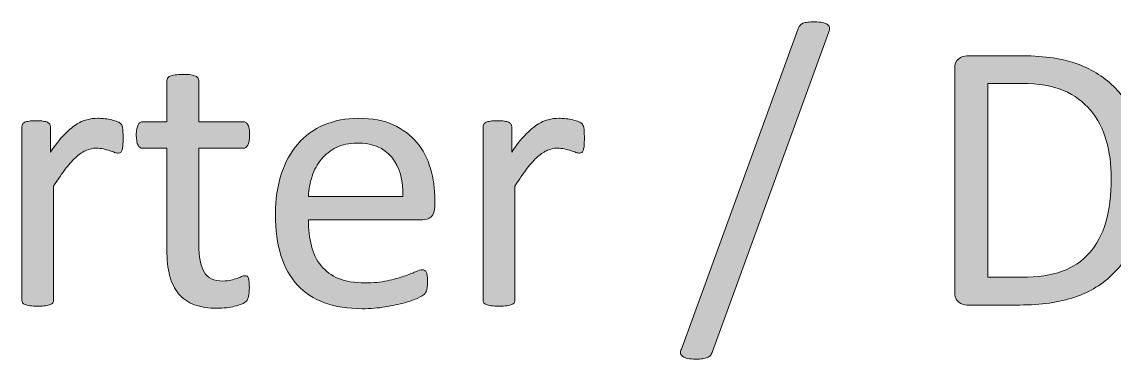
# Model space of a CAD drawing. Header units: inches. Extents: x 247 to 2765, y -1897 to -1110.
# Drawn here: x 2705.25 to 2716.19, y -1325.1 to -1321.72 of the extents above; entities that cross this region are included whole.
import ezdxf

# ---------------------------------------------------------------- set-up
doc = ezdxf.new("R2010")
doc.units = ezdxf.units.IN
doc.header["$MEASUREMENT"] = 0
doc.layers.add('Layer 1', color=7, linetype='Continuous')

# ---------------------------------------------------------------- blocks, each defined once
blk = doc.blocks.new('block 322')
at = {"layer": 'Layer 1', "true_color": 0x010101}
h = blk.add_hatch(color=18, dxfattribs=at)
h.dxf.hatch_style = 2
edge = h.paths.add_edge_path()
edge.add_spline(control_points=[(2712.168, -1325.018), (2712.163, -1325.035), (2712.156, -1325.048), (2712.148, -1325.058), (2712.139, -1325.068), (2712.128, -1325.075), (2712.116, -1325.08), (2712.103, -1325.085), (2712.087, -1325.088), (2712.068, -1325.091), (2712.05, -1325.095), (2712.027, -1325.096), (2712, -1325.096), (2711.968, -1325.096), (2711.942, -1325.093), (2711.92, -1325.088), (2711.898, -1325.084), (2711.883, -1325.077), (2711.871, -1325.069), (2711.859, -1325.061), (2711.851, -1325.051), (2711.849, -1325.039), (2711.846, -1325.026), (2711.849, -1325.012), (2711.857, -1324.995), (2711.857, -1324.995), (2713.022, -1321.798), (2713.022, -1321.798), (2713.028, -1321.781), (2713.034, -1321.768), (2713.043, -1321.759), (2713.051, -1321.749), (2713.062, -1321.741), (2713.074, -1321.735), (2713.086, -1321.73), (2713.101, -1321.726), (2713.121, -1321.724), (2713.141, -1321.722), (2713.164, -1321.721), (2713.19, -1321.721), (2713.223, -1321.721), (2713.249, -1321.723), (2713.27, -1321.728), (2713.29, -1321.733), (2713.306, -1321.738), (2713.318, -1321.746), (2713.329, -1321.754), (2713.337, -1321.764), (2713.34, -1321.777), (2713.342, -1321.79), (2713.34, -1321.805), (2713.333, -1321.821), (2713.333, -1321.821), (2712.168, -1325.018), (2712.168, -1325.018)], knot_values=[0, 0, 0, 0, 1, 1, 1, 2, 2, 2, 3, 3, 3, 4, 4, 4, 5, 5, 5, 6, 6, 6, 7, 7, 7, 8, 8, 8, 9, 9, 9, 10, 10, 10, 11, 11, 11, 12, 12, 12, 13, 13, 13, 14, 14, 14, 15, 15, 15, 16, 16, 16, 17, 17, 17, 18, 18, 18, 18], degree=3, periodic=1)
h = blk.add_hatch(color=18, dxfattribs=at)
h.dxf.hatch_style = 2
edge = h.paths.add_edge_path()
edge.add_spline(control_points=[(2716.509, -1323.271), (2716.509, -1323.486), (2716.482, -1323.675), (2716.427, -1323.837), (2716.372, -1323.998), (2716.291, -1324.131), (2716.185, -1324.237), (2716.079, -1324.343), (2715.949, -1324.423), (2715.795, -1324.475), (2715.641, -1324.528), (2715.458, -1324.554), (2715.244, -1324.554), (2715.244, -1324.554), (2714.716, -1324.554), (2714.716, -1324.554), (2714.686, -1324.554), (2714.658, -1324.544), (2714.633, -1324.525), (2714.606, -1324.504), (2714.593, -1324.47), (2714.593, -1324.42), (2714.593, -1324.42), (2714.593, -1322.195), (2714.593, -1322.195), (2714.593, -1322.145), (2714.606, -1322.111), (2714.633, -1322.091), (2714.658, -1322.071), (2714.686, -1322.061), (2714.716, -1322.061), (2714.716, -1322.061), (2715.281, -1322.061), (2715.281, -1322.061), (2715.496, -1322.061), (2715.679, -1322.089), (2715.828, -1322.145), (2715.977, -1322.2), (2716.102, -1322.281), (2716.203, -1322.385), (2716.304, -1322.49), (2716.381, -1322.617), (2716.432, -1322.766), (2716.484, -1322.915), (2716.509, -1323.083), (2716.509, -1323.271)], knot_values=[0, 0, 0, 0, 1, 1, 1, 2, 2, 2, 3, 3, 3, 4, 4, 4, 5, 5, 5, 6, 6, 6, 7, 7, 7, 8, 8, 8, 9, 9, 9, 10, 10, 10, 11, 11, 11, 12, 12, 12, 13, 13, 13, 14, 14, 14, 15, 15, 15, 15], degree=3, periodic=1)
edge = h.paths.add_edge_path()
edge.add_spline(control_points=[(2716.161, -1323.284), (2716.161, -1323.149), (2716.144, -1323.024), (2716.111, -1322.908), (2716.077, -1322.791), (2716.025, -1322.691), (2715.954, -1322.606), (2715.883, -1322.522), (2715.793, -1322.455), (2715.683, -1322.407), (2715.574, -1322.36), (2715.433, -1322.336), (2715.261, -1322.336), (2715.261, -1322.336), (2714.924, -1322.336), (2714.924, -1322.336), (2714.924, -1322.336), (2714.924, -1324.276), (2714.924, -1324.276), (2714.924, -1324.276), (2715.265, -1324.276), (2715.265, -1324.276), (2715.424, -1324.276), (2715.559, -1324.257), (2715.668, -1324.217), (2715.778, -1324.177), (2715.869, -1324.116), (2715.942, -1324.033), (2716.015, -1323.952), (2716.069, -1323.849), (2716.107, -1323.724), (2716.143, -1323.601), (2716.161, -1323.454), (2716.161, -1323.284)], knot_values=[0, 0, 0, 0, 1, 1, 1, 2, 2, 2, 3, 3, 3, 4, 4, 4, 5, 5, 5, 6, 6, 6, 7, 7, 7, 8, 8, 8, 9, 9, 9, 10, 10, 10, 11, 11, 11, 11], degree=3, periodic=1)
h = blk.add_hatch(color=18, dxfattribs=at)
h.dxf.hatch_style = 2
edge = h.paths.add_edge_path()
edge.add_spline(control_points=[(2707.53, -1324.379), (2707.53, -1324.415), (2707.527, -1324.445), (2707.523, -1324.467), (2707.517, -1324.489), (2707.51, -1324.505), (2707.5, -1324.515), (2707.49, -1324.526), (2707.474, -1324.536), (2707.453, -1324.544), (2707.433, -1324.553), (2707.409, -1324.56), (2707.383, -1324.567), (2707.357, -1324.572), (2707.329, -1324.577), (2707.3, -1324.581), (2707.27, -1324.585), (2707.241, -1324.587), (2707.211, -1324.587), (2707.121, -1324.587), (2707.043, -1324.574), (2706.98, -1324.551), (2706.916, -1324.527), (2706.863, -1324.491), (2706.822, -1324.442), (2706.782, -1324.394), (2706.751, -1324.333), (2706.732, -1324.26), (2706.714, -1324.186), (2706.704, -1324.099), (2706.704, -1323.998), (2706.704, -1323.998), (2706.704, -1322.985), (2706.704, -1322.985), (2706.704, -1322.985), (2706.462, -1322.985), (2706.462, -1322.985), (2706.442, -1322.985), (2706.426, -1322.975), (2706.416, -1322.954), (2706.404, -1322.934), (2706.398, -1322.9), (2706.398, -1322.854), (2706.398, -1322.83), (2706.4, -1322.809), (2706.403, -1322.792), (2706.406, -1322.776), (2706.411, -1322.762), (2706.416, -1322.751), (2706.421, -1322.74), (2706.427, -1322.732), (2706.436, -1322.729), (2706.444, -1322.723), (2706.454, -1322.721), (2706.464, -1322.721), (2706.464, -1322.721), (2706.705, -1322.721), (2706.705, -1322.721), (2706.705, -1322.721), (2706.705, -1322.309), (2706.705, -1322.309), (2706.705, -1322.3), (2706.707, -1322.292), (2706.712, -1322.284), (2706.717, -1322.277), (2706.725, -1322.269), (2706.737, -1322.264), (2706.749, -1322.258), (2706.766, -1322.254), (2706.786, -1322.251), (2706.807, -1322.249), (2706.833, -1322.247), (2706.864, -1322.247), (2706.896, -1322.247), (2706.922, -1322.248), (2706.943, -1322.251), (2706.964, -1322.254), (2706.98, -1322.258), (2706.991, -1322.264), (2707.003, -1322.269), (2707.011, -1322.276), (2707.016, -1322.284), (2707.021, -1322.292), (2707.023, -1322.3), (2707.023, -1322.309), (2707.023, -1322.309), (2707.023, -1322.721), (2707.023, -1322.721), (2707.023, -1322.721), (2707.469, -1322.721), (2707.469, -1322.721), (2707.479, -1322.721), (2707.488, -1322.723), (2707.495, -1322.729), (2707.503, -1322.733), (2707.51, -1322.74), (2707.516, -1322.751), (2707.522, -1322.762), (2707.526, -1322.776), (2707.528, -1322.792), (2707.531, -1322.809), (2707.533, -1322.829), (2707.533, -1322.854), (2707.533, -1322.9), (2707.526, -1322.934), (2707.515, -1322.954), (2707.504, -1322.975), (2707.488, -1322.985), (2707.469, -1322.985), (2707.469, -1322.985), (2707.023, -1322.985), (2707.023, -1322.985), (2707.023, -1322.985), (2707.023, -1323.952), (2707.023, -1323.952), (2707.023, -1324.071), (2707.041, -1324.162), (2707.076, -1324.223), (2707.112, -1324.284), (2707.175, -1324.314), (2707.266, -1324.314), (2707.295, -1324.314), (2707.321, -1324.312), (2707.345, -1324.306), (2707.368, -1324.3), (2707.389, -1324.294), (2707.407, -1324.288), (2707.425, -1324.281), (2707.44, -1324.276), (2707.453, -1324.269), (2707.466, -1324.263), (2707.477, -1324.261), (2707.488, -1324.261), (2707.495, -1324.261), (2707.501, -1324.263), (2707.507, -1324.266), (2707.513, -1324.269), (2707.517, -1324.275), (2707.52, -1324.284), (2707.523, -1324.294), (2707.526, -1324.306), (2707.528, -1324.321), (2707.529, -1324.336), (2707.53, -1324.355), (2707.53, -1324.379)], knot_values=[0, 0, 0, 0, 1, 1, 1, 2, 2, 2, 3, 3, 3, 4, 4, 4, 5, 5, 5, 6, 6, 6, 7, 7, 7, 8, 8, 8, 9, 9, 9, 10, 10, 10, 11, 11, 11, 12, 12, 12, 13, 13, 13, 14, 14, 14, 15, 15, 15, 16, 16, 16, 17, 17, 17, 18, 18, 18, 19, 19, 19, 20, 20, 20, 21, 21, 21, 22, 22, 22, 23, 23, 23, 24, 24, 24, 25, 25, 25, 26, 26, 26, 27, 27, 27, 28, 28, 28, 29, 29, 29, 30, 30, 30, 31, 31, 31, 32, 32, 32, 33, 33, 33, 34, 34, 34, 35, 35, 35, 36, 36, 36, 37, 37, 37, 38, 38, 38, 39, 39, 39, 40, 40, 40, 41, 41, 41, 42, 42, 42, 43, 43, 43, 44, 44, 44, 45, 45, 45, 46, 46, 46, 47, 47, 47, 48, 48, 48, 48], degree=3, periodic=1)
h = blk.add_hatch(color=18, dxfattribs=at)
h.dxf.hatch_style = 2
edge = h.paths.add_edge_path()
edge.add_spline(control_points=[(2706.266, -1322.885), (2706.266, -1322.913), (2706.265, -1322.937), (2706.264, -1322.956), (2706.263, -1322.976), (2706.26, -1322.991), (2706.257, -1323.001), (2706.252, -1323.012), (2706.248, -1323.021), (2706.242, -1323.027), (2706.236, -1323.032), (2706.228, -1323.034), (2706.218, -1323.034), (2706.208, -1323.034), (2706.196, -1323.032), (2706.181, -1323.027), (2706.166, -1323.02), (2706.149, -1323.015), (2706.13, -1323.009), (2706.111, -1323.003), (2706.091, -1322.998), (2706.068, -1322.993), (2706.044, -1322.988), (2706.019, -1322.985), (2705.993, -1322.985), (2705.96, -1322.985), (2705.929, -1322.992), (2705.898, -1323.005), (2705.867, -1323.018), (2705.834, -1323.039), (2705.801, -1323.069), (2705.767, -1323.098), (2705.731, -1323.137), (2705.694, -1323.186), (2705.656, -1323.235), (2705.615, -1323.295), (2705.57, -1323.365), (2705.57, -1323.365), (2705.57, -1324.505), (2705.57, -1324.505), (2705.57, -1324.516), (2705.567, -1324.525), (2705.563, -1324.531), (2705.558, -1324.539), (2705.549, -1324.545), (2705.538, -1324.55), (2705.526, -1324.555), (2705.51, -1324.559), (2705.49, -1324.561), (2705.469, -1324.564), (2705.443, -1324.566), (2705.41, -1324.566), (2705.379, -1324.566), (2705.354, -1324.564), (2705.333, -1324.561), (2705.312, -1324.559), (2705.296, -1324.555), (2705.284, -1324.55), (2705.272, -1324.544), (2705.262, -1324.539), (2705.258, -1324.531), (2705.254, -1324.524), (2705.252, -1324.516), (2705.252, -1324.505), (2705.252, -1324.505), (2705.252, -1322.771), (2705.252, -1322.771), (2705.252, -1322.761), (2705.254, -1322.752), (2705.258, -1322.745), (2705.262, -1322.738), (2705.269, -1322.732), (2705.28, -1322.725), (2705.292, -1322.72), (2705.306, -1322.717), (2705.324, -1322.714), (2705.343, -1322.712), (2705.366, -1322.711), (2705.396, -1322.711), (2705.424, -1322.711), (2705.447, -1322.712), (2705.466, -1322.714), (2705.484, -1322.717), (2705.499, -1322.72), (2705.509, -1322.725), (2705.52, -1322.732), (2705.527, -1322.738), (2705.532, -1322.745), (2705.536, -1322.752), (2705.538, -1322.761), (2705.538, -1322.771), (2705.538, -1322.771), (2705.538, -1323.024), (2705.538, -1323.024), (2705.586, -1322.955), (2705.631, -1322.898), (2705.672, -1322.854), (2705.714, -1322.811), (2705.754, -1322.776), (2705.791, -1322.751), (2705.828, -1322.726), (2705.865, -1322.709), (2705.902, -1322.7), (2705.938, -1322.69), (2705.975, -1322.686), (2706.012, -1322.686), (2706.029, -1322.686), (2706.048, -1322.687), (2706.069, -1322.688), (2706.091, -1322.69), (2706.112, -1322.694), (2706.135, -1322.699), (2706.158, -1322.704), (2706.179, -1322.709), (2706.198, -1322.716), (2706.217, -1322.722), (2706.23, -1322.729), (2706.238, -1322.735), (2706.245, -1322.742), (2706.25, -1322.748), (2706.253, -1322.754), (2706.255, -1322.76), (2706.258, -1322.767), (2706.26, -1322.776), (2706.261, -1322.784), (2706.263, -1322.798), (2706.263, -1322.815), (2706.265, -1322.833), (2706.266, -1322.856), (2706.266, -1322.885)], knot_values=[0, 0, 0, 0, 1, 1, 1, 2, 2, 2, 3, 3, 3, 4, 4, 4, 5, 5, 5, 6, 6, 6, 7, 7, 7, 8, 8, 8, 9, 9, 9, 10, 10, 10, 11, 11, 11, 12, 12, 12, 13, 13, 13, 14, 14, 14, 15, 15, 15, 16, 16, 16, 17, 17, 17, 18, 18, 18, 19, 19, 19, 20, 20, 20, 21, 21, 21, 22, 22, 22, 23, 23, 23, 24, 24, 24, 25, 25, 25, 26, 26, 26, 27, 27, 27, 28, 28, 28, 29, 29, 29, 30, 30, 30, 31, 31, 31, 32, 32, 32, 33, 33, 33, 34, 34, 34, 35, 35, 35, 36, 36, 36, 37, 37, 37, 38, 38, 38, 39, 39, 39, 40, 40, 40, 41, 41, 41, 42, 42, 42, 43, 43, 43, 43], degree=3, periodic=1)
h = blk.add_hatch(color=18, dxfattribs=at)
h.dxf.hatch_style = 2
edge = h.paths.add_edge_path()
edge.add_spline(control_points=[(2709.388, -1323.563), (2709.388, -1323.614), (2709.375, -1323.649), (2709.35, -1323.671), (2709.325, -1323.692), (2709.297, -1323.702), (2709.264, -1323.702), (2709.264, -1323.702), (2708.122, -1323.702), (2708.122, -1323.702), (2708.122, -1323.798), (2708.132, -1323.885), (2708.151, -1323.963), (2708.171, -1324.04), (2708.203, -1324.106), (2708.248, -1324.161), (2708.293, -1324.217), (2708.352, -1324.259), (2708.424, -1324.289), (2708.496, -1324.318), (2708.585, -1324.333), (2708.689, -1324.333), (2708.772, -1324.333), (2708.846, -1324.325), (2708.91, -1324.312), (2708.975, -1324.298), (2709.031, -1324.283), (2709.078, -1324.267), (2709.125, -1324.25), (2709.163, -1324.235), (2709.194, -1324.222), (2709.225, -1324.208), (2709.247, -1324.202), (2709.262, -1324.202), (2709.271, -1324.202), (2709.28, -1324.204), (2709.286, -1324.208), (2709.294, -1324.213), (2709.299, -1324.22), (2709.303, -1324.229), (2709.307, -1324.238), (2709.31, -1324.25), (2709.311, -1324.266), (2709.313, -1324.282), (2709.315, -1324.302), (2709.315, -1324.325), (2709.315, -1324.342), (2709.314, -1324.356), (2709.312, -1324.368), (2709.311, -1324.381), (2709.309, -1324.392), (2709.307, -1324.401), (2709.305, -1324.411), (2709.302, -1324.42), (2709.298, -1324.427), (2709.293, -1324.435), (2709.288, -1324.442), (2709.28, -1324.45), (2709.273, -1324.457), (2709.252, -1324.468), (2709.218, -1324.485), (2709.183, -1324.5), (2709.138, -1324.516), (2709.083, -1324.532), (2709.027, -1324.547), (2708.964, -1324.561), (2708.891, -1324.573), (2708.818, -1324.585), (2708.741, -1324.591), (2708.659, -1324.591), (2708.517, -1324.591), (2708.391, -1324.571), (2708.284, -1324.532), (2708.176, -1324.492), (2708.086, -1324.434), (2708.012, -1324.355), (2707.939, -1324.276), (2707.884, -1324.178), (2707.847, -1324.06), (2707.81, -1323.942), (2707.791, -1323.804), (2707.791, -1323.647), (2707.791, -1323.499), (2707.811, -1323.365), (2707.849, -1323.246), (2707.887, -1323.127), (2707.943, -1323.026), (2708.016, -1322.943), (2708.088, -1322.86), (2708.176, -1322.796), (2708.278, -1322.752), (2708.382, -1322.708), (2708.496, -1322.686), (2708.624, -1322.686), (2708.76, -1322.686), (2708.876, -1322.708), (2708.971, -1322.751), (2709.067, -1322.795), (2709.146, -1322.854), (2709.207, -1322.928), (2709.269, -1323.001), (2709.315, -1323.088), (2709.344, -1323.188), (2709.373, -1323.287), (2709.387, -1323.393), (2709.387, -1323.506), (2709.387, -1323.506), (2709.388, -1323.563), (2709.388, -1323.563), (2709.388, -1323.563), (2709.388, -1323.563), (2709.388, -1323.563)], knot_values=[0, 0, 0, 0, 1, 1, 1, 2, 2, 2, 3, 3, 3, 4, 4, 4, 5, 5, 5, 6, 6, 6, 7, 7, 7, 8, 8, 8, 9, 9, 9, 10, 10, 10, 11, 11, 11, 12, 12, 12, 13, 13, 13, 14, 14, 14, 15, 15, 15, 16, 16, 16, 17, 17, 17, 18, 18, 18, 19, 19, 19, 20, 20, 20, 21, 21, 21, 22, 22, 22, 23, 23, 23, 24, 24, 24, 25, 25, 25, 26, 26, 26, 27, 27, 27, 28, 28, 28, 29, 29, 29, 30, 30, 30, 31, 31, 31, 32, 32, 32, 33, 33, 33, 34, 34, 34, 35, 35, 35, 36, 36, 36, 37, 37, 37, 37], degree=3, periodic=1)
edge = h.paths.add_edge_path()
edge.add_spline(control_points=[(2709.068, -1323.469), (2709.072, -1323.302), (2709.034, -1323.171), (2708.956, -1323.076), (2708.878, -1322.981), (2708.762, -1322.934), (2708.609, -1322.934), (2708.529, -1322.934), (2708.461, -1322.949), (2708.401, -1322.978), (2708.341, -1323.008), (2708.292, -1323.047), (2708.252, -1323.096), (2708.212, -1323.144), (2708.18, -1323.201), (2708.159, -1323.266), (2708.136, -1323.331), (2708.124, -1323.398), (2708.122, -1323.469), (2708.122, -1323.469), (2709.068, -1323.469), (2709.068, -1323.469), (2709.068, -1323.469), (2709.068, -1323.469), (2709.068, -1323.469)], knot_values=[0, 0, 0, 0, 1, 1, 1, 2, 2, 2, 3, 3, 3, 4, 4, 4, 5, 5, 5, 6, 6, 6, 7, 7, 7, 8, 8, 8, 8], degree=3, periodic=1)
h = blk.add_hatch(color=18, dxfattribs=at)
h.dxf.hatch_style = 2
edge = h.paths.add_edge_path()
edge.add_spline(control_points=[(2710.885, -1322.885), (2710.885, -1322.913), (2710.884, -1322.937), (2710.883, -1322.956), (2710.882, -1322.976), (2710.879, -1322.991), (2710.875, -1323.001), (2710.872, -1323.012), (2710.867, -1323.021), (2710.861, -1323.027), (2710.855, -1323.032), (2710.847, -1323.034), (2710.837, -1323.034), (2710.827, -1323.034), (2710.815, -1323.032), (2710.8, -1323.027), (2710.785, -1323.02), (2710.769, -1323.015), (2710.749, -1323.009), (2710.73, -1323.003), (2710.71, -1322.998), (2710.687, -1322.993), (2710.664, -1322.988), (2710.638, -1322.985), (2710.611, -1322.985), (2710.579, -1322.985), (2710.548, -1322.992), (2710.517, -1323.005), (2710.486, -1323.018), (2710.453, -1323.039), (2710.42, -1323.069), (2710.385, -1323.098), (2710.35, -1323.137), (2710.313, -1323.186), (2710.275, -1323.235), (2710.234, -1323.295), (2710.189, -1323.365), (2710.189, -1323.365), (2710.189, -1324.505), (2710.189, -1324.505), (2710.189, -1324.516), (2710.186, -1324.525), (2710.182, -1324.531), (2710.176, -1324.539), (2710.168, -1324.545), (2710.157, -1324.55), (2710.145, -1324.555), (2710.129, -1324.559), (2710.108, -1324.561), (2710.088, -1324.564), (2710.062, -1324.566), (2710.029, -1324.566), (2709.999, -1324.566), (2709.973, -1324.564), (2709.952, -1324.561), (2709.931, -1324.559), (2709.915, -1324.555), (2709.902, -1324.55), (2709.89, -1324.544), (2709.882, -1324.539), (2709.877, -1324.531), (2709.873, -1324.524), (2709.871, -1324.516), (2709.871, -1324.505), (2709.871, -1324.505), (2709.871, -1322.771), (2709.871, -1322.771), (2709.871, -1322.761), (2709.872, -1322.752), (2709.877, -1322.745), (2709.88, -1322.738), (2709.888, -1322.732), (2709.9, -1322.725), (2709.91, -1322.72), (2709.925, -1322.717), (2709.944, -1322.714), (2709.962, -1322.712), (2709.985, -1322.711), (2710.014, -1322.711), (2710.043, -1322.711), (2710.066, -1322.712), (2710.085, -1322.714), (2710.103, -1322.717), (2710.118, -1322.72), (2710.128, -1322.725), (2710.138, -1322.732), (2710.146, -1322.738), (2710.151, -1322.745), (2710.155, -1322.752), (2710.157, -1322.761), (2710.157, -1322.771), (2710.157, -1322.771), (2710.157, -1323.024), (2710.157, -1323.024), (2710.205, -1322.955), (2710.249, -1322.898), (2710.291, -1322.854), (2710.333, -1322.811), (2710.372, -1322.776), (2710.41, -1322.751), (2710.447, -1322.726), (2710.484, -1322.709), (2710.521, -1322.7), (2710.557, -1322.69), (2710.594, -1322.686), (2710.631, -1322.686), (2710.648, -1322.686), (2710.667, -1322.687), (2710.687, -1322.688), (2710.709, -1322.69), (2710.731, -1322.694), (2710.754, -1322.699), (2710.776, -1322.704), (2710.798, -1322.709), (2710.816, -1322.716), (2710.835, -1322.722), (2710.848, -1322.729), (2710.856, -1322.735), (2710.863, -1322.742), (2710.869, -1322.748), (2710.871, -1322.754), (2710.874, -1322.76), (2710.876, -1322.767), (2710.878, -1322.776), (2710.881, -1322.784), (2710.882, -1322.798), (2710.883, -1322.815), (2710.884, -1322.833), (2710.885, -1322.856), (2710.885, -1322.885)], knot_values=[0, 0, 0, 0, 1, 1, 1, 2, 2, 2, 3, 3, 3, 4, 4, 4, 5, 5, 5, 6, 6, 6, 7, 7, 7, 8, 8, 8, 9, 9, 9, 10, 10, 10, 11, 11, 11, 12, 12, 12, 13, 13, 13, 14, 14, 14, 15, 15, 15, 16, 16, 16, 17, 17, 17, 18, 18, 18, 19, 19, 19, 20, 20, 20, 21, 21, 21, 22, 22, 22, 23, 23, 23, 24, 24, 24, 25, 25, 25, 26, 26, 26, 27, 27, 27, 28, 28, 28, 29, 29, 29, 30, 30, 30, 31, 31, 31, 32, 32, 32, 33, 33, 33, 34, 34, 34, 35, 35, 35, 36, 36, 36, 37, 37, 37, 38, 38, 38, 39, 39, 39, 40, 40, 40, 41, 41, 41, 42, 42, 42, 43, 43, 43, 43], degree=3, periodic=1)
at = {"layer": 'Layer 1', "lineweight": 0}
for points, knots in [([(2712.168, -1325.018), (2712.163, -1325.035), (2712.156, -1325.048), (2712.148, -1325.058), (2712.139, -1325.068), (2712.128, -1325.075), (2712.116, -1325.08), (2712.103, -1325.085), (2712.087, -1325.088), (2712.068, -1325.091), (2712.05, -1325.095), (2712.027, -1325.096), (2712, -1325.096), (2711.968, -1325.096), (2711.942, -1325.093), (2711.92, -1325.088), (2711.898, -1325.084), (2711.883, -1325.077), (2711.871, -1325.069), (2711.859, -1325.061), (2711.851, -1325.051), (2711.849, -1325.039), (2711.846, -1325.026), (2711.849, -1325.012), (2711.857, -1324.995), (2711.857, -1324.995), (2713.022, -1321.798), (2713.022, -1321.798), (2713.028, -1321.781), (2713.034, -1321.768), (2713.043, -1321.759), (2713.051, -1321.749), (2713.062, -1321.741), (2713.074, -1321.735), (2713.086, -1321.73), (2713.101, -1321.726), (2713.121, -1321.724), (2713.141, -1321.722), (2713.164, -1321.721), (2713.19, -1321.721), (2713.223, -1321.721), (2713.249, -1321.723), (2713.27, -1321.728), (2713.29, -1321.733), (2713.306, -1321.738), (2713.318, -1321.746), (2713.329, -1321.754), (2713.337, -1321.764), (2713.34, -1321.777), (2713.342, -1321.79), (2713.34, -1321.805), (2713.333, -1321.821), (2713.333, -1321.821), (2712.168, -1325.018), (2712.168, -1325.018)], [0, 0, 0, 0, 1, 1, 1, 2, 2, 2, 3, 3, 3, 4, 4, 4, 5, 5, 5, 6, 6, 6, 7, 7, 7, 8, 8, 8, 9, 9, 9, 10, 10, 10, 11, 11, 11, 12, 12, 12, 13, 13, 13, 14, 14, 14, 15, 15, 15, 16, 16, 16, 17, 17, 17, 18, 18, 18, 18]), ([(2716.509, -1323.271), (2716.509, -1323.486), (2716.482, -1323.675), (2716.427, -1323.837), (2716.372, -1323.998), (2716.291, -1324.131), (2716.185, -1324.237), (2716.079, -1324.343), (2715.949, -1324.423), (2715.795, -1324.475), (2715.641, -1324.528), (2715.458, -1324.554), (2715.244, -1324.554), (2715.244, -1324.554), (2714.716, -1324.554), (2714.716, -1324.554), (2714.686, -1324.554), (2714.658, -1324.544), (2714.633, -1324.525), (2714.606, -1324.504), (2714.593, -1324.47), (2714.593, -1324.42), (2714.593, -1324.42), (2714.593, -1322.195), (2714.593, -1322.195), (2714.593, -1322.145), (2714.606, -1322.111), (2714.633, -1322.091), (2714.658, -1322.071), (2714.686, -1322.061), (2714.716, -1322.061), (2714.716, -1322.061), (2715.281, -1322.061), (2715.281, -1322.061), (2715.496, -1322.061), (2715.679, -1322.089), (2715.828, -1322.145), (2715.977, -1322.2), (2716.102, -1322.281), (2716.203, -1322.385), (2716.304, -1322.49), (2716.381, -1322.617), (2716.432, -1322.766), (2716.484, -1322.915), (2716.509, -1323.083), (2716.509, -1323.271)], [0, 0, 0, 0, 1, 1, 1, 2, 2, 2, 3, 3, 3, 4, 4, 4, 5, 5, 5, 6, 6, 6, 7, 7, 7, 8, 8, 8, 9, 9, 9, 10, 10, 10, 11, 11, 11, 12, 12, 12, 13, 13, 13, 14, 14, 14, 15, 15, 15, 15]), ([(2707.53, -1324.379), (2707.53, -1324.415), (2707.527, -1324.445), (2707.523, -1324.467), (2707.517, -1324.489), (2707.51, -1324.505), (2707.5, -1324.515), (2707.49, -1324.526), (2707.474, -1324.536), (2707.453, -1324.544), (2707.433, -1324.553), (2707.409, -1324.56), (2707.383, -1324.567), (2707.357, -1324.572), (2707.329, -1324.577), (2707.3, -1324.581), (2707.27, -1324.585), (2707.241, -1324.587), (2707.211, -1324.587), (2707.121, -1324.587), (2707.043, -1324.574), (2706.98, -1324.551), (2706.916, -1324.527), (2706.863, -1324.491), (2706.822, -1324.442), (2706.782, -1324.394), (2706.751, -1324.333), (2706.732, -1324.26), (2706.714, -1324.186), (2706.704, -1324.099), (2706.704, -1323.998), (2706.704, -1323.998), (2706.704, -1322.985), (2706.704, -1322.985), (2706.704, -1322.985), (2706.462, -1322.985), (2706.462, -1322.985), (2706.442, -1322.985), (2706.426, -1322.975), (2706.416, -1322.954), (2706.404, -1322.934), (2706.398, -1322.9), (2706.398, -1322.854), (2706.398, -1322.83), (2706.4, -1322.809), (2706.403, -1322.792), (2706.406, -1322.776), (2706.411, -1322.762), (2706.416, -1322.751), (2706.421, -1322.74), (2706.427, -1322.732), (2706.436, -1322.729), (2706.444, -1322.723), (2706.454, -1322.721), (2706.464, -1322.721), (2706.464, -1322.721), (2706.705, -1322.721), (2706.705, -1322.721), (2706.705, -1322.721), (2706.705, -1322.309), (2706.705, -1322.309), (2706.705, -1322.3), (2706.707, -1322.292), (2706.712, -1322.284), (2706.717, -1322.277), (2706.725, -1322.269), (2706.737, -1322.264), (2706.749, -1322.258), (2706.766, -1322.254), (2706.786, -1322.251), (2706.807, -1322.249), (2706.833, -1322.247), (2706.864, -1322.247), (2706.896, -1322.247), (2706.922, -1322.248), (2706.943, -1322.251), (2706.964, -1322.254), (2706.98, -1322.258), (2706.991, -1322.264), (2707.003, -1322.269), (2707.011, -1322.276), (2707.016, -1322.284), (2707.021, -1322.292), (2707.023, -1322.3), (2707.023, -1322.309), (2707.023, -1322.309), (2707.023, -1322.721), (2707.023, -1322.721), (2707.023, -1322.721), (2707.469, -1322.721), (2707.469, -1322.721), (2707.479, -1322.721), (2707.488, -1322.723), (2707.495, -1322.729), (2707.503, -1322.733), (2707.51, -1322.74), (2707.516, -1322.751), (2707.522, -1322.762), (2707.526, -1322.776), (2707.528, -1322.792), (2707.531, -1322.809), (2707.533, -1322.829), (2707.533, -1322.854), (2707.533, -1322.9), (2707.526, -1322.934), (2707.515, -1322.954), (2707.504, -1322.975), (2707.488, -1322.985), (2707.469, -1322.985), (2707.469, -1322.985), (2707.023, -1322.985), (2707.023, -1322.985), (2707.023, -1322.985), (2707.023, -1323.952), (2707.023, -1323.952), (2707.023, -1324.071), (2707.041, -1324.162), (2707.076, -1324.223), (2707.112, -1324.284), (2707.175, -1324.314), (2707.266, -1324.314), (2707.295, -1324.314), (2707.321, -1324.312), (2707.345, -1324.306), (2707.368, -1324.3), (2707.389, -1324.294), (2707.407, -1324.288), (2707.425, -1324.281), (2707.44, -1324.276), (2707.453, -1324.269), (2707.466, -1324.263), (2707.477, -1324.261), (2707.488, -1324.261), (2707.495, -1324.261), (2707.501, -1324.263), (2707.507, -1324.266), (2707.513, -1324.269), (2707.517, -1324.275), (2707.52, -1324.284), (2707.523, -1324.294), (2707.526, -1324.306), (2707.528, -1324.321), (2707.529, -1324.336), (2707.53, -1324.355), (2707.53, -1324.379)], [0, 0, 0, 0, 1, 1, 1, 2, 2, 2, 3, 3, 3, 4, 4, 4, 5, 5, 5, 6, 6, 6, 7, 7, 7, 8, 8, 8, 9, 9, 9, 10, 10, 10, 11, 11, 11, 12, 12, 12, 13, 13, 13, 14, 14, 14, 15, 15, 15, 16, 16, 16, 17, 17, 17, 18, 18, 18, 19, 19, 19, 20, 20, 20, 21, 21, 21, 22, 22, 22, 23, 23, 23, 24, 24, 24, 25, 25, 25, 26, 26, 26, 27, 27, 27, 28, 28, 28, 29, 29, 29, 30, 30, 30, 31, 31, 31, 32, 32, 32, 33, 33, 33, 34, 34, 34, 35, 35, 35, 36, 36, 36, 37, 37, 37, 38, 38, 38, 39, 39, 39, 40, 40, 40, 41, 41, 41, 42, 42, 42, 43, 43, 43, 44, 44, 44, 45, 45, 45, 46, 46, 46, 47, 47, 47, 48, 48, 48, 48]), ([(2716.161, -1323.284), (2716.161, -1323.149), (2716.144, -1323.024), (2716.111, -1322.908), (2716.077, -1322.791), (2716.025, -1322.691), (2715.954, -1322.606), (2715.883, -1322.522), (2715.793, -1322.455), (2715.683, -1322.407), (2715.574, -1322.36), (2715.433, -1322.336), (2715.261, -1322.336), (2715.261, -1322.336), (2714.924, -1322.336), (2714.924, -1322.336), (2714.924, -1322.336), (2714.924, -1324.276), (2714.924, -1324.276), (2714.924, -1324.276), (2715.265, -1324.276), (2715.265, -1324.276), (2715.424, -1324.276), (2715.559, -1324.257), (2715.668, -1324.217), (2715.778, -1324.177), (2715.869, -1324.116), (2715.942, -1324.033), (2716.015, -1323.952), (2716.069, -1323.849), (2716.107, -1323.724), (2716.143, -1323.601), (2716.161, -1323.454), (2716.161, -1323.284)], [0, 0, 0, 0, 1, 1, 1, 2, 2, 2, 3, 3, 3, 4, 4, 4, 5, 5, 5, 6, 6, 6, 7, 7, 7, 8, 8, 8, 9, 9, 9, 10, 10, 10, 11, 11, 11, 11]), ([(2706.266, -1322.885), (2706.266, -1322.913), (2706.265, -1322.937), (2706.264, -1322.956), (2706.263, -1322.976), (2706.26, -1322.991), (2706.257, -1323.001), (2706.252, -1323.012), (2706.248, -1323.021), (2706.242, -1323.027), (2706.236, -1323.032), (2706.228, -1323.034), (2706.218, -1323.034), (2706.208, -1323.034), (2706.196, -1323.032), (2706.181, -1323.027), (2706.166, -1323.02), (2706.149, -1323.015), (2706.13, -1323.009), (2706.111, -1323.003), (2706.091, -1322.998), (2706.068, -1322.993), (2706.044, -1322.988), (2706.019, -1322.985), (2705.993, -1322.985), (2705.96, -1322.985), (2705.929, -1322.992), (2705.898, -1323.005), (2705.867, -1323.018), (2705.834, -1323.039), (2705.801, -1323.069), (2705.767, -1323.098), (2705.731, -1323.137), (2705.694, -1323.186), (2705.656, -1323.235), (2705.615, -1323.295), (2705.57, -1323.365), (2705.57, -1323.365), (2705.57, -1324.505), (2705.57, -1324.505), (2705.57, -1324.516), (2705.567, -1324.525), (2705.563, -1324.531), (2705.558, -1324.539), (2705.549, -1324.545), (2705.538, -1324.55), (2705.526, -1324.555), (2705.51, -1324.559), (2705.49, -1324.561), (2705.469, -1324.564), (2705.443, -1324.566), (2705.41, -1324.566), (2705.379, -1324.566), (2705.354, -1324.564), (2705.333, -1324.561), (2705.312, -1324.559), (2705.296, -1324.555), (2705.284, -1324.55), (2705.272, -1324.544), (2705.262, -1324.539), (2705.258, -1324.531), (2705.254, -1324.524), (2705.252, -1324.516), (2705.252, -1324.505), (2705.252, -1324.505), (2705.252, -1322.771), (2705.252, -1322.771), (2705.252, -1322.761), (2705.254, -1322.752), (2705.258, -1322.745), (2705.262, -1322.738), (2705.269, -1322.732), (2705.28, -1322.725), (2705.292, -1322.72), (2705.306, -1322.717), (2705.324, -1322.714), (2705.343, -1322.712), (2705.366, -1322.711), (2705.396, -1322.711), (2705.424, -1322.711), (2705.447, -1322.712), (2705.466, -1322.714), (2705.484, -1322.717), (2705.499, -1322.72), (2705.509, -1322.725), (2705.52, -1322.732), (2705.527, -1322.738), (2705.532, -1322.745), (2705.536, -1322.752), (2705.538, -1322.761), (2705.538, -1322.771), (2705.538, -1322.771), (2705.538, -1323.024), (2705.538, -1323.024), (2705.586, -1322.955), (2705.631, -1322.898), (2705.672, -1322.854), (2705.714, -1322.811), (2705.754, -1322.776), (2705.791, -1322.751), (2705.828, -1322.726), (2705.865, -1322.709), (2705.902, -1322.7), (2705.938, -1322.69), (2705.975, -1322.686), (2706.012, -1322.686), (2706.029, -1322.686), (2706.048, -1322.687), (2706.069, -1322.688), (2706.091, -1322.69), (2706.112, -1322.694), (2706.135, -1322.699), (2706.158, -1322.704), (2706.179, -1322.709), (2706.198, -1322.716), (2706.217, -1322.722), (2706.23, -1322.729), (2706.238, -1322.735), (2706.245, -1322.742), (2706.25, -1322.748), (2706.253, -1322.754), (2706.255, -1322.76), (2706.258, -1322.767), (2706.26, -1322.776), (2706.261, -1322.784), (2706.263, -1322.798), (2706.263, -1322.815), (2706.265, -1322.833), (2706.266, -1322.856), (2706.266, -1322.885)], [0, 0, 0, 0, 1, 1, 1, 2, 2, 2, 3, 3, 3, 4, 4, 4, 5, 5, 5, 6, 6, 6, 7, 7, 7, 8, 8, 8, 9, 9, 9, 10, 10, 10, 11, 11, 11, 12, 12, 12, 13, 13, 13, 14, 14, 14, 15, 15, 15, 16, 16, 16, 17, 17, 17, 18, 18, 18, 19, 19, 19, 20, 20, 20, 21, 21, 21, 22, 22, 22, 23, 23, 23, 24, 24, 24, 25, 25, 25, 26, 26, 26, 27, 27, 27, 28, 28, 28, 29, 29, 29, 30, 30, 30, 31, 31, 31, 32, 32, 32, 33, 33, 33, 34, 34, 34, 35, 35, 35, 36, 36, 36, 37, 37, 37, 38, 38, 38, 39, 39, 39, 40, 40, 40, 41, 41, 41, 42, 42, 42, 43, 43, 43, 43]), ([(2709.388, -1323.563), (2709.388, -1323.614), (2709.375, -1323.649), (2709.35, -1323.671), (2709.325, -1323.692), (2709.297, -1323.702), (2709.264, -1323.702), (2709.264, -1323.702), (2708.122, -1323.702), (2708.122, -1323.702), (2708.122, -1323.798), (2708.132, -1323.885), (2708.151, -1323.963), (2708.171, -1324.04), (2708.203, -1324.106), (2708.248, -1324.161), (2708.293, -1324.217), (2708.352, -1324.259), (2708.424, -1324.289), (2708.496, -1324.318), (2708.585, -1324.333), (2708.689, -1324.333), (2708.772, -1324.333), (2708.846, -1324.325), (2708.91, -1324.312), (2708.975, -1324.298), (2709.031, -1324.283), (2709.078, -1324.267), (2709.125, -1324.25), (2709.163, -1324.235), (2709.194, -1324.222), (2709.225, -1324.208), (2709.247, -1324.202), (2709.262, -1324.202), (2709.271, -1324.202), (2709.28, -1324.204), (2709.286, -1324.208), (2709.294, -1324.213), (2709.299, -1324.22), (2709.303, -1324.229), (2709.307, -1324.238), (2709.31, -1324.25), (2709.311, -1324.266), (2709.313, -1324.282), (2709.315, -1324.302), (2709.315, -1324.325), (2709.315, -1324.342), (2709.314, -1324.356), (2709.312, -1324.368), (2709.311, -1324.381), (2709.309, -1324.392), (2709.307, -1324.401), (2709.305, -1324.411), (2709.302, -1324.42), (2709.298, -1324.427), (2709.293, -1324.435), (2709.288, -1324.442), (2709.28, -1324.45), (2709.273, -1324.457), (2709.252, -1324.468), (2709.218, -1324.485), (2709.183, -1324.5), (2709.138, -1324.516), (2709.083, -1324.532), (2709.027, -1324.547), (2708.964, -1324.561), (2708.891, -1324.573), (2708.818, -1324.585), (2708.741, -1324.591), (2708.659, -1324.591), (2708.517, -1324.591), (2708.391, -1324.571), (2708.284, -1324.532), (2708.176, -1324.492), (2708.086, -1324.434), (2708.012, -1324.355), (2707.939, -1324.276), (2707.884, -1324.178), (2707.847, -1324.06), (2707.81, -1323.942), (2707.791, -1323.804), (2707.791, -1323.647), (2707.791, -1323.499), (2707.811, -1323.365), (2707.849, -1323.246), (2707.887, -1323.127), (2707.943, -1323.026), (2708.016, -1322.943), (2708.088, -1322.86), (2708.176, -1322.796), (2708.278, -1322.752), (2708.382, -1322.708), (2708.496, -1322.686), (2708.624, -1322.686), (2708.76, -1322.686), (2708.876, -1322.708), (2708.971, -1322.751), (2709.067, -1322.795), (2709.146, -1322.854), (2709.207, -1322.928), (2709.269, -1323.001), (2709.315, -1323.088), (2709.344, -1323.188), (2709.373, -1323.287), (2709.387, -1323.393), (2709.387, -1323.506), (2709.387, -1323.506), (2709.388, -1323.563), (2709.388, -1323.563), (2709.388, -1323.563), (2709.388, -1323.563), (2709.388, -1323.563)], [0, 0, 0, 0, 1, 1, 1, 2, 2, 2, 3, 3, 3, 4, 4, 4, 5, 5, 5, 6, 6, 6, 7, 7, 7, 8, 8, 8, 9, 9, 9, 10, 10, 10, 11, 11, 11, 12, 12, 12, 13, 13, 13, 14, 14, 14, 15, 15, 15, 16, 16, 16, 17, 17, 17, 18, 18, 18, 19, 19, 19, 20, 20, 20, 21, 21, 21, 22, 22, 22, 23, 23, 23, 24, 24, 24, 25, 25, 25, 26, 26, 26, 27, 27, 27, 28, 28, 28, 29, 29, 29, 30, 30, 30, 31, 31, 31, 32, 32, 32, 33, 33, 33, 34, 34, 34, 35, 35, 35, 36, 36, 36, 37, 37, 37, 37]), ([(2710.885, -1322.885), (2710.885, -1322.913), (2710.884, -1322.937), (2710.883, -1322.956), (2710.882, -1322.976), (2710.879, -1322.991), (2710.875, -1323.001), (2710.872, -1323.012), (2710.867, -1323.021), (2710.861, -1323.027), (2710.855, -1323.032), (2710.847, -1323.034), (2710.837, -1323.034), (2710.827, -1323.034), (2710.815, -1323.032), (2710.8, -1323.027), (2710.785, -1323.02), (2710.769, -1323.015), (2710.749, -1323.009), (2710.73, -1323.003), (2710.71, -1322.998), (2710.687, -1322.993), (2710.664, -1322.988), (2710.638, -1322.985), (2710.611, -1322.985), (2710.579, -1322.985), (2710.548, -1322.992), (2710.517, -1323.005), (2710.486, -1323.018), (2710.453, -1323.039), (2710.42, -1323.069), (2710.385, -1323.098), (2710.35, -1323.137), (2710.313, -1323.186), (2710.275, -1323.235), (2710.234, -1323.295), (2710.189, -1323.365), (2710.189, -1323.365), (2710.189, -1324.505), (2710.189, -1324.505), (2710.189, -1324.516), (2710.186, -1324.525), (2710.182, -1324.531), (2710.176, -1324.539), (2710.168, -1324.545), (2710.157, -1324.55), (2710.145, -1324.555), (2710.129, -1324.559), (2710.108, -1324.561), (2710.088, -1324.564), (2710.062, -1324.566), (2710.029, -1324.566), (2709.999, -1324.566), (2709.973, -1324.564), (2709.952, -1324.561), (2709.931, -1324.559), (2709.915, -1324.555), (2709.902, -1324.55), (2709.89, -1324.544), (2709.882, -1324.539), (2709.877, -1324.531), (2709.873, -1324.524), (2709.871, -1324.516), (2709.871, -1324.505), (2709.871, -1324.505), (2709.871, -1322.771), (2709.871, -1322.771), (2709.871, -1322.761), (2709.872, -1322.752), (2709.877, -1322.745), (2709.88, -1322.738), (2709.888, -1322.732), (2709.9, -1322.725), (2709.91, -1322.72), (2709.925, -1322.717), (2709.944, -1322.714), (2709.962, -1322.712), (2709.985, -1322.711), (2710.014, -1322.711), (2710.043, -1322.711), (2710.066, -1322.712), (2710.085, -1322.714), (2710.103, -1322.717), (2710.118, -1322.72), (2710.128, -1322.725), (2710.138, -1322.732), (2710.146, -1322.738), (2710.151, -1322.745), (2710.155, -1322.752), (2710.157, -1322.761), (2710.157, -1322.771), (2710.157, -1322.771), (2710.157, -1323.024), (2710.157, -1323.024), (2710.205, -1322.955), (2710.249, -1322.898), (2710.291, -1322.854), (2710.333, -1322.811), (2710.372, -1322.776), (2710.41, -1322.751), (2710.447, -1322.726), (2710.484, -1322.709), (2710.521, -1322.7), (2710.557, -1322.69), (2710.594, -1322.686), (2710.631, -1322.686), (2710.648, -1322.686), (2710.667, -1322.687), (2710.687, -1322.688), (2710.709, -1322.69), (2710.731, -1322.694), (2710.754, -1322.699), (2710.776, -1322.704), (2710.798, -1322.709), (2710.816, -1322.716), (2710.835, -1322.722), (2710.848, -1322.729), (2710.856, -1322.735), (2710.863, -1322.742), (2710.869, -1322.748), (2710.871, -1322.754), (2710.874, -1322.76), (2710.876, -1322.767), (2710.878, -1322.776), (2710.881, -1322.784), (2710.882, -1322.798), (2710.883, -1322.815), (2710.884, -1322.833), (2710.885, -1322.856), (2710.885, -1322.885)], [0, 0, 0, 0, 1, 1, 1, 2, 2, 2, 3, 3, 3, 4, 4, 4, 5, 5, 5, 6, 6, 6, 7, 7, 7, 8, 8, 8, 9, 9, 9, 10, 10, 10, 11, 11, 11, 12, 12, 12, 13, 13, 13, 14, 14, 14, 15, 15, 15, 16, 16, 16, 17, 17, 17, 18, 18, 18, 19, 19, 19, 20, 20, 20, 21, 21, 21, 22, 22, 22, 23, 23, 23, 24, 24, 24, 25, 25, 25, 26, 26, 26, 27, 27, 27, 28, 28, 28, 29, 29, 29, 30, 30, 30, 31, 31, 31, 32, 32, 32, 33, 33, 33, 34, 34, 34, 35, 35, 35, 36, 36, 36, 37, 37, 37, 38, 38, 38, 39, 39, 39, 40, 40, 40, 41, 41, 41, 42, 42, 42, 43, 43, 43, 43]), ([(2709.068, -1323.469), (2709.072, -1323.302), (2709.034, -1323.171), (2708.956, -1323.076), (2708.878, -1322.981), (2708.762, -1322.934), (2708.609, -1322.934), (2708.529, -1322.934), (2708.461, -1322.949), (2708.401, -1322.978), (2708.341, -1323.008), (2708.292, -1323.047), (2708.252, -1323.096), (2708.212, -1323.144), (2708.18, -1323.201), (2708.159, -1323.266), (2708.136, -1323.331), (2708.124, -1323.398), (2708.122, -1323.469), (2708.122, -1323.469), (2709.068, -1323.469), (2709.068, -1323.469), (2709.068, -1323.469), (2709.068, -1323.469), (2709.068, -1323.469)], [0, 0, 0, 0, 1, 1, 1, 2, 2, 2, 3, 3, 3, 4, 4, 4, 5, 5, 5, 6, 6, 6, 7, 7, 7, 8, 8, 8, 8])]:
    blk.add_open_spline(points, degree=3, knots=knots, dxfattribs=at)
blk = doc.blocks.new('block 316')
at = {"layer": 'Layer 1'}
blk.add_blockref('block 322', (0, 0), dxfattribs=at)

msp = doc.modelspace()

# ---------------------------------------------------------------- block references
at = {"layer": 'Layer 1'}
msp.add_blockref('block 316', (0, 0), dxfattribs=at)

doc.saveas('drawing.dxf')
